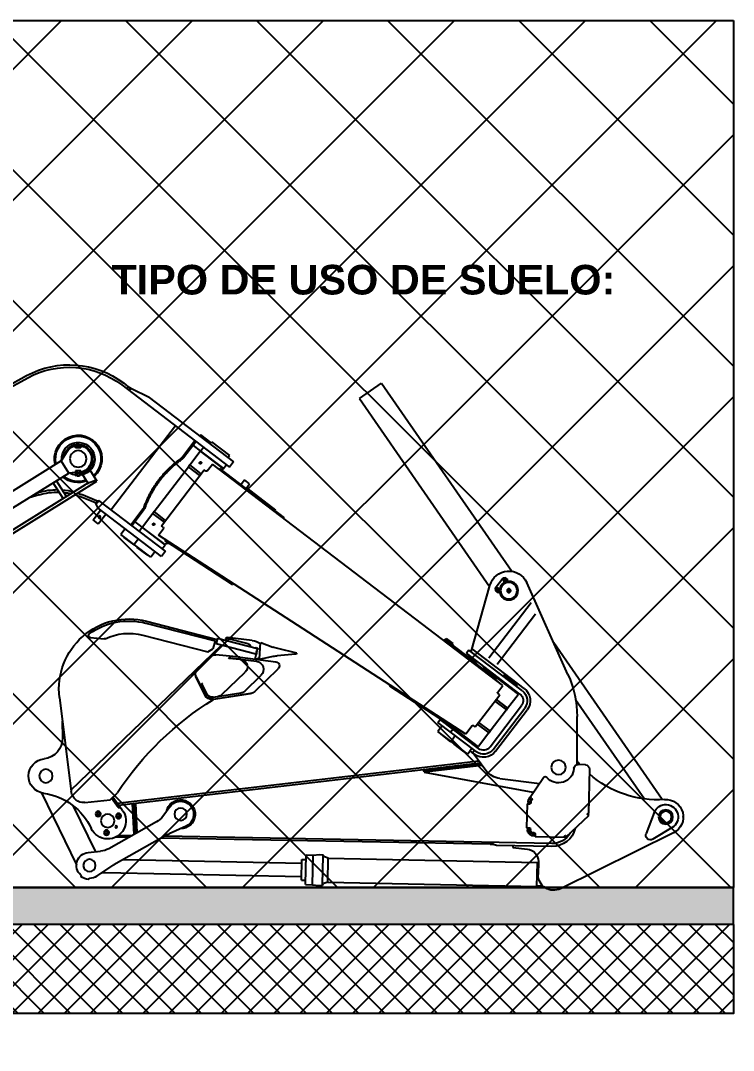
# Model space of a CAD drawing. Header units: metres. Extents: x 668617 to 675126, y 2286318 to 2293677.
# Drawn here: x 672216.5 to 672221.3, y 2287821.7 to 2287828.65 of the extents above; entities that cross this region are included whole.
import ezdxf

# ---------------------------------------------------------------- set-up
doc = ezdxf.new("R2010")
doc.units = ezdxf.units.M
doc.header["$MEASUREMENT"] = 0
doc.layers.add('DMTG_SECCIONES_VIALES', color=250, linetype='Continuous')
doc.styles.get("Standard").update_dxf_attribs({"font": 'arial.ttf'})

# ---------------------------------------------------------------- blocks, each defined once
blk = doc.blocks.new('veh contruccion')
at = {"color": 0}
for p, q in [((-3.757, 2.4698), (-4.3916, 1.5541)), ((-3.6496, 2.3954), (-3.757, 2.4698)), ((-2.493, 2.4618), (-3.018, 2.0617)), ((-2.5003, 2.4714), (-2.5241, 2.4532)), ((-1.101, 1.9866), (-2.035, 2.4965)), ((-1.7875, 2.3752), (-2.0292, 2.5071)), ((-2.6257, 2.4011), (-2.5408, 2.4425)), ((-2.5408, 2.4425), (-2.5241, 2.4532)), ((-2.5408, 2.4425), (-2.5263, 2.4364)), ((-2.5223, 2.4394), (-2.5241, 2.4532)), ((-3.6496, 2.3954), (-4.284, 1.4799)), ((-2.6257, 2.4011), (-3.0375, 2.0873)), ((-2.7542, 2.2627), (-2.4418, 1.8527)), ((-2.9265, 2.182), (-2.8773, 2.2195)), ((-2.9234, 2.178), (-2.8743, 2.2155)), ((-2.8773, 2.2195), (-2.8743, 2.2155)), ((-2.8736, 2.2121), (-2.8752, 2.2142)), ((-2.9289, 2.1852), (-3.0168, 2.1182)), ((-2.9216, 2.1756), (-2.9289, 2.1852)), ((-2.8755, 2.14), (-2.8901, 2.1591)), ((-2.8389, 2.1679), (-2.8755, 2.14)), ((-2.7933, 2.108), (-2.8535, 2.187)), ((-2.7885, 2.1117), (-2.8487, 2.1907)), ((-2.2931, 2.1554), (-2.2931, 2.1629)), ((-2.2707, 2.1644), (-2.2899, 2.1645)), ((-2.2867, 2.1554), (-2.2867, 2.1629)), ((-2.274, 2.1554), (-2.2739, 2.1629)), ((-2.2676, 2.1553), (-2.2676, 2.1628)), ((-3.0095, 2.1086), (-3.0168, 2.1182)), ((-2.8755, 2.14), (-2.9874, 2.0547)), ((-2.9863, 2.0549), (-2.876, 2.139)), ((-2.876, 2.139), (-2.8746, 2.1388)), ((-2.8236, 2.0719), (-2.8746, 2.1388)), ((-2.2931, 2.1554), (-2.2676, 2.1553)), ((-2.2248, 2.1359), (-2.1979, 2.0919)), ((-2.1979, 2.092), (-2.2171, 2.1322)), ((-4.3483, 0.9974), (-2.9337, 2.0754)), ((-3.0375, 2.0873), (-3.018, 2.0617)), ((-2.9874, 2.0547), (-3.002, 2.0739)), ((-2.9093, 2.0435), (-2.9337, 2.0754)), ((-2.8795, 2.0293), (-2.8236, 2.0719)), ((-2.8732, 2.021), (-2.8174, 2.0636)), ((-2.8236, 2.0719), (-2.8174, 2.0636)), ((-2.6506, 1.8447), (-2.8174, 2.0636)), ((-2.3363, 2.0514), (-2.3459, 2.0767)), ((-2.235, 2.0322), (-2.1979, 2.0919)), ((-2.1979, 2.0919), (-1.9255, 1.9223)), ((-3.285, 1.8153), (-2.97, 2.0553)), ((-2.9865, 2.0535), (-2.9863, 2.0549)), ((-2.9813, 2.0467), (-2.9865, 2.0535)), ((-2.9736, 2.045), (-2.9773, 2.0498)), ((-2.9664, 2.0505), (-2.97, 2.0553)), ((-2.9023, 2.0425), (-2.8943, 2.0486)), ((-2.6863, 1.7756), (-2.8943, 2.0486)), ((-2.3711, 1.9955), (-2.3363, 2.0514)), ((-2.3296, 1.9824), (-2.3005, 2.0291)), ((-2.3005, 2.0291), (-2.2936, 2.0297)), ((-2.2936, 2.0332), (-2.2913, 2.0319)), ((-2.2936, 2.0319), (-2.268, 2.0318)), ((-2.2936, 2.0319), (-2.2936, 2.0221)), ((-2.2936, 2.0221), (-2.2914, 2.0208)), ((-2.2935, 2.043), (-2.268, 2.0429)), ((-2.2935, 2.043), (-2.2935, 2.0332)), ((-2.2914, 2.0209), (-2.2703, 2.0208)), ((-2.2879, 2.0208), (-2.2868, 2.0197)), ((-2.2878, 2.0429), (-2.2878, 2.0488)), ((-2.2871, 2.0429), (-2.2872, 2.0332)), ((-2.2872, 2.0319), (-2.2872, 2.0221)), ((-2.2868, 2.0197), (-2.2868, 2.0208)), ((-2.2749, 2.0197), (-2.2868, 2.0197)), ((-2.2867, 2.0429), (-2.2867, 2.0486)), ((-2.2749, 2.0197), (-2.2749, 2.0208)), ((-2.2738, 2.0208), (-2.2749, 2.0197)), ((-2.2748, 2.0429), (-2.2748, 2.0486)), ((-2.2744, 2.0429), (-2.2744, 2.0331)), ((-2.2744, 2.0318), (-2.2744, 2.0221)), ((-2.2737, 2.0429), (-2.2737, 2.0487)), ((-2.2681, 2.022), (-2.2703, 2.0208)), ((-2.268, 2.0331), (-2.2702, 2.0318)), ((-2.268, 2.0318), (-2.2681, 2.022)), ((-2.268, 2.0429), (-2.268, 2.0331)), ((-2.268, 2.0351), (-2.235, 2.0322)), ((-1.9627, 1.8626), (-2.2351, 2.0322)), ((-3.0998, 1.9602), (-3.2415, 1.8522)), ((-3.115, 1.9802), (-3.0895, 1.9997)), ((-3.098, 1.9578), (-3.115, 1.9802)), ((-3.0724, 1.9773), (-3.0895, 1.9997)), ((-2.368, 1.9994), (-2.3718, 1.9932)), ((-1.3226, 1.34), (-2.3718, 1.9932)), ((-2.3358, 1.9865), (-2.368, 1.9994)), ((-1.3143, 1.3533), (-2.3167, 1.9773)), ((-2.2229, 1.9189), (-2.1755, 1.9951)), ((-2.2067, 1.9088), (-2.1593, 1.985)), ((-2.3783, 1.8948), (-2.2966, 1.9283)), ((-2.3644, 1.8875), (-2.292, 1.9172)), ((-2.0906, 1.9269), (-2.0424, 1.9124)), ((-2.0818, 1.9367), (-2.0872, 1.9384)), ((-3.2014, 1.8714), (-3.2051, 1.8762)), ((-2.7055, 1.6517), (-2.3817, 1.8985)), ((-2.6861, 1.6262), (-2.3782, 1.8608)), ((-2.5363, 1.7807), (-2.5965, 1.8597)), ((-2.3817, 1.8985), (-2.3683, 1.8809)), ((-2.3783, 1.8948), (-2.3775, 1.893)), ((-2.3782, 1.8608), (-2.3683, 1.8809)), ((-2.3644, 1.8875), (-2.3775, 1.893)), ((-2.3683, 1.8809), (-2.3616, 1.8886)), ((-3.2813, 1.8105), (-3.285, 1.8153)), ((-3.2397, 1.8498), (-3.2415, 1.8522)), ((-2.7064, 1.8021), (-2.6506, 1.8447)), ((-2.7001, 1.7938), (-2.6442, 1.8364)), ((-2.6506, 1.8447), (-2.6442, 1.8364)), ((-2.6442, 1.8364), (-2.5932, 1.7695)), ((-2.5411, 1.7771), (-2.6013, 1.8561)), ((-2.3784, 1.7848), (-2.415, 1.8327)), ((-2.3528, 1.8043), (-2.3894, 1.8522)), ((-2.7042, 1.6831), (-2.5923, 1.7684)), ((-2.7037, 1.6841), (-2.5934, 1.7681)), ((-2.6708, 1.7305), (-2.6952, 1.7625)), ((-2.6943, 1.7695), (-2.6863, 1.7756)), ((-2.5934, 1.7681), (-2.5932, 1.7695)), ((-2.5923, 1.7684), (-2.5557, 1.7962)), ((-2.5777, 1.7492), (-2.5923, 1.7684)), ((-2.5096, 1.7606), (-2.4889, 1.7335)), ((-2.3784, 1.7848), (-2.3528, 1.8043)), ((-4.1683, 0.7612), (-2.6708, 1.7305)), ((-2.7049, 1.7085), (-2.7016, 1.7034)), ((-2.634, 1.6229), (-2.4889, 1.7335)), ((-2.5735, 1.7119), (-2.5528, 1.6847)), ((-2.5523, 1.6826), (-2.5043, 1.7192)), ((-3.0341, 1.4882), (-2.7016, 1.7034)), ((-2.7268, 1.6871), (-2.7095, 1.69)), ((-2.7173, 1.6933), (-2.7126, 1.6941)), ((-2.7137, 1.6956), (-2.7051, 1.6843)), ((-2.7126, 1.7035), (-2.7093, 1.6984)), ((-2.7051, 1.6843), (-2.7037, 1.6841)), ((-2.6896, 1.6639), (-2.7042, 1.6831)), ((-2.6162, 1.6339), (-2.5682, 1.6705)), ((-2.7055, 1.6517), (-2.6861, 1.6262)), ((-2.6547, 1.65), (-2.634, 1.6229)), ((-4.3739, 1.513), (-4.3619, 1.5221)), ((-4.3668, 1.5036), (-4.3739, 1.513)), ((-4.3583, 1.5173), (-4.3622, 1.5143)), ((-4.3622, 1.5143), (-4.3616, 1.5097)), ((-4.3619, 1.5221), (-4.3478, 1.5202)), ((-4.3616, 1.5097), (-4.3574, 1.5079)), ((-4.3541, 1.5155), (-4.3583, 1.5173)), ((-4.3574, 1.5079), (-4.3534, 1.5109)), ((-4.3534, 1.5109), (-4.3541, 1.5155)), ((-4.3113, 1.4723), (-4.3478, 1.5202)), ((-2.953, 1.5479), (-2.9497, 1.5428)), ((-4.6654, 1.0513), (-4.4646, 1.4988)), ((-4.3804, 1.4635), (-4.3821, 1.459)), ((-4.3821, 1.459), (-4.3794, 1.4555)), ((-4.3804, 1.4635), (-4.3757, 1.4639)), ((-4.3794, 1.4555), (-4.3747, 1.4559)), ((-4.3757, 1.4639), (-4.373, 1.4604)), ((-4.373, 1.4604), (-4.3747, 1.4559)), ((-4.3252, 1.449), (-4.3323, 1.4584)), ((-4.3218, 1.4694), (-4.3257, 1.4663)), ((-4.3257, 1.4663), (-4.325, 1.4618)), ((-4.3132, 1.4582), (-4.3252, 1.449)), ((-4.325, 1.4618), (-4.3208, 1.46)), ((-4.3175, 1.4675), (-4.3218, 1.4694)), ((-4.3208, 1.46), (-4.3169, 1.463)), ((-4.3169, 1.463), (-4.3175, 1.4675)), ((-4.3113, 1.4723), (-4.3132, 1.4582)), ((-4.1942, 1.161), (-4.2856, 1.4856)), ((-3.0374, 1.4933), (-3.0341, 1.4882)), ((-4.2808, 1.1328), (-4.4862, 1.4023)), ((-4.3208, 1.1024), (-4.5076, 1.3475)), ((-2.6126, 1.3112), (-2.9571, 1.2225)), ((-2.6101, 1.3015), (-2.9468, 1.2147)), ((-4.5958, 1.2065), (-5.1247, 0.4432)), ((-4.3193, 1.0271), (-4.0803, 1.2092)), ((-4.2207, 1.106), (-4.0794, 1.2137)), ((-4.1063, 1.202), (-4.0743, 1.2264)), ((-4.1026, 1.1973), (-4.0707, 1.2216)), ((-4.0811, 1.2086), (-4.083, 1.211)), ((-4.0816, 1.212), (-4.0822, 1.2128)), ((-4.0767, 1.2044), (-4.0803, 1.2092)), ((-4.0739, 1.2065), (-4.0794, 1.2137)), ((-4.0707, 1.2216), (-4.0743, 1.2264)), ((-4.0672, 1.2116), (-4.0733, 1.2196)), ((-4.0727, 1.2188), (-4.0662, 1.2237)), ((-4.0643, 1.2138), (-4.0698, 1.221)), ((-4.0607, 1.2165), (-4.0662, 1.2237)), ((-3.1691, 1.2071), (-3.2277, 1.1848)), ((-3.1626, 1.1259), (-3.1689, 1.2071)), ((-2.9586, 1.2282), (-3.1532, 1.1781)), ((-3.128, 1.2169), (-3.0056, 1.2322)), ((-3.1079, 1.2001), (-3, 1.2279)), ((-3.0031, 1.2167), (-3, 1.2279)), ((-2.9586, 1.2282), (-2.9516, 1.2011)), ((-2.9468, 1.2147), (-2.9368, 1.1758)), ((-2.595, 1.2431), (-2.9123, 1.1614)), ((-2.3387, 1.231), (-2.4068, 1.2248)), ((-4.4525, 0.9831), (-4.1986, 1.1766)), ((-4.4434, 0.9711), (-4.1821, 1.1702)), ((-4.4318, 0.9559), (-4.1706, 1.155)), ((-4.1821, 1.1702), (-4.1706, 1.155)), ((-4.1026, 1.1973), (-4.1063, 1.202)), ((-4.0995, 1.1984), (-4.1001, 1.1992)), ((-3.345, 1.1551), (-3.2523, 1.1773)), ((-3.3448, 1.1526), (-3.345, 1.1551)), ((-3.1532, 1.1782), (-3.14, 1.1267)), ((-3.1485, 1.1599), (-3.1508, 1.169)), ((-3.1462, 1.1509), (-2.9516, 1.2011)), ((-2.2454, 0.4876), (-2.9777, 1.1943)), ((-2.9123, 1.1614), (-2.9368, 1.1758)), ((-4.2207, 1.106), (-4.2152, 1.0988)), ((-3.3448, 1.1526), (-3.3386, 1.1496)), ((-3.3386, 1.1496), (-3.2496, 1.1425)), ((-3.0696, 1.1362), (-3.2429, 1.113)), ((-3.0692, 1.1352), (-3.2429, 1.113)), ((-3.1628, 1.1259), (-3.2241, 1.1388)), ((-3.163, 1.1315), (-3.1485, 1.1256)), ((-3.0683, 1.1262), (-3.1481, 1.1155)), ((-3.0722, 1.1243), (-3.0789, 1.1224)), ((-3.0681, 1.1363), (-2.9503, 1.1476)), ((-3.068, 1.1353), (-2.9502, 1.1466)), ((-3.0162, 1.1312), (-3.0676, 1.1253)), ((-3.0671, 1.1263), (-3.0161, 1.1312)), ((-3.0156, 1.1332), (-3.0224, 1.1397)), ((-2.8606, 1.0743), (-2.9271, 1.1385)), ((-2.8599, 1.0751), (-2.9265, 1.1393)), ((-4.316, 1.0378), (-4.2528, 1.086)), ((-4.2559, 1.09), (-4.2528, 1.086)), ((-3.1406, 0.9689), (-3.2543, 1.0786)), ((-2.9802, 0.9538), (-3.0937, 1.0633)), ((-3.0884, 1.0581), (-3.0922, 1.0618)), ((-4.3122, 1.0395), (-4.4224, 0.9554)), ((-4.4199, 0.9587), (-4.316, 1.0378)), ((-4.4188, 0.9987), (-4.3548, 1.0474)), ((-4.4151, 0.9939), (-4.3512, 1.0426)), ((-4.3546, 1.0388), (-4.3552, 1.0396)), ((-4.3548, 1.0474), (-4.3512, 1.0426)), ((-4.3156, 1.0223), (-4.3193, 1.0271)), ((-4.319, 1.0418), (-4.316, 1.0378)), ((-4.3107, 1.0393), (-4.3122, 1.0395)), ((-4.3084, 1.0279), (-4.312, 1.0327)), ((-4.308, 1.0357), (-4.3107, 1.0393)), ((-3.7926, 1.0044), (-3.7988, 0.9956)), ((-3.0915, 0.9704), (-3.1706, 1.0468)), ((-2.8822, 1.0044), (-2.9067, 0.9561)), ((-2.8546, 1.0407), (-2.8974, 0.9523)), ((-2.8965, 0.9518), (-2.8537, 1.0403)), ((-2.8833, 1.0054), (-2.8869, 1.009)), ((-4.4229, 0.9627), (-4.4199, 0.9587)), ((-4.4224, 0.9554), (-4.4226, 0.954)), ((-4.3717, 0.8871), (-4.4226, 0.954)), ((-4.4188, 0.9987), (-4.4151, 0.9939)), ((-4.4105, 0.9961), (-4.4111, 0.9969)), ((-4.3239, 0.9654), (-4.3483, 0.9974)), ((-4.3329, 0.9523), (-4.3249, 0.9584)), ((-4.1302, 0.7787), (-3.7977, 0.9939)), ((-3.801, 0.999), (-3.7977, 0.9939)), ((-3.119, 0.9581), (-2.939, 0.9296)), ((-2.9386, 0.9306), (-3.1188, 0.9581)), ((-3.0726, 0.9609), (-2.9374, 0.9395)), ((-2.9055, 0.9562), (-2.8829, 1.0031)), ((-2.8775, 0.9998), (-2.8809, 1.0032)), ((-4.7025, 0.929), (-5.0377, 0.4452)), ((-4.3157, 0.9298), (-4.3717, 0.8871)), ((-4.3094, 0.9215), (-4.3653, 0.8789)), ((-4.2138, 0.796), (-4.3329, 0.9523)), ((-3.8854, 0.9444), (-3.8821, 0.9393)), ((-2.9372, 0.9405), (-2.9613, 0.9443)), ((-2.1895, 0.9395), (-2.2463, 0.4805)), ((-4.3131, 0.6774), (-4.4666, 0.8788)), ((-4.3011, 0.6866), (-4.4546, 0.888)), ((-4.2859, 0.6981), (-4.4394, 0.8995)), ((-4.3653, 0.8789), (-4.3717, 0.8871)), ((-4.3653, 0.8789), (-4.2862, 0.7751)), ((-4.7099, 0.6117), (-4.7095, 0.8466)), ((-4.2303, 0.8177), (-4.2862, 0.7751)), ((-4.224, 0.8094), (-4.2799, 0.7668)), ((-4.2296, 0.6905), (-4.0433, 0.8325)), ((-4.218, 0.6754), (-4.0317, 0.8173)), ((-4.0727, 0.8159), (-4.0973, 0.7934)), ((-4.0537, 0.8246), (-4.0555, 0.8271)), ((-4.0317, 0.8173), (-4.0433, 0.8325)), ((-2.2031, 0.8234), (-2.2045, 0.7422)), ((-2.2039, 0.8235), (-2.2031, 0.8234)), ((-4.2799, 0.7668), (-4.2862, 0.7751)), ((-4.2799, 0.7668), (-4.229, 0.6999)), ((-4.1173, 0.7837), (-4.2275, 0.6997)), ((-4.2237, 0.7013), (-4.1198, 0.7805)), ((-4.2138, 0.796), (-4.2058, 0.8021)), ((-4.1988, 0.8012), (-4.1683, 0.7612)), ((-4.1335, 0.7838), (-4.1302, 0.7787)), ((-4.1258, 0.7887), (-4.1225, 0.7837)), ((-4.1168, 0.7765), (-4.1198, 0.7805)), ((-4.1181, 0.7865), (-4.1171, 0.7851)), ((-4.098, 0.7929), (-4.1178, 0.7778)), ((-4.1171, 0.7851), (-4.1173, 0.7837)), ((-4.1007, 0.7965), (-4.1172, 0.7839)), ((-4.1166, 0.7527), (-4.0959, 0.7255)), ((-4.1138, 0.7808), (-4.1128, 0.7795)), ((-4.0932, 0.7705), (-4.1048, 0.7856)), ((-4.0957, 0.801), (-4.1004, 0.7968)), ((-4.0959, 0.7255), (-4.0321, 0.7741)), ((-4.0955, 0.7233), (-4.0475, 0.7598)), ((-4.0528, 0.8013), (-4.0321, 0.7741)), ((-4.1771, 0.6636), (-4.0959, 0.7255)), ((-4.1592, 0.6747), (-4.1113, 0.7112)), ((-4.2662, 0.5835), (-4.2016, 0.6689)), ((-4.2275, 0.6997), (-4.229, 0.6999)), ((-4.2207, 0.6973), (-4.2237, 0.7013)), ((-4.2107, 0.6809), (-4.2016, 0.6689)), ((-4.2089, 0.6634), (-4.1886, 0.6788)), ((-4.1978, 0.6908), (-4.1771, 0.6636)), ((-4.7505, 0.6115), (-4.7152, 0.6123)), ((-3.9645, 0.5767), (-4.2464, 0.6096)), ((-3.9637, 0.5836), (-4.2416, 0.616)), ((-2.4773, 0.4155), (-4.2381, 0.6207)), ((-2.4704, 0.4248), (-4.231, 0.63)), ((-4.7701, 0.591), (-4.7653, 0.3745)), ((-3.9646, 0.5757), (-4.4949, 0.4786)), ((-3.9646, 0.5757), (-3.9637, 0.5836)), ((-4.4811, 0.453), (-4.546, 0.5492)), ((-4.3335, 0.5444), (-4.526, 0.5196)), ((-4.4886, 0.448), (-4.4811, 0.453)), ((-4.476, 0.4455), (-4.4811, 0.453)), ((-2.4953, 0.3911), (-2.449, 0.4536)), ((-2.4357, 0.4408), (-2.4718, 0.4756)), ((-2.1014, 0.4751), (-2.272, 0.1247)), ((-4.4877, 0.4377), (-4.4899, 0.441)), ((-4.4835, 0.4405), (-4.4886, 0.448)), ((-4.4863, 0.4446), (-4.4788, 0.4497)), ((-4.4851, 0.4296), (-4.485, 0.4256)), ((-4.4801, 0.4297), (-4.4799, 0.4206)), ((-4.4709, 0.4249), (-4.48, 0.4247)), ((-4.4663, 0.4209), (-4.4799, 0.4206)), ((-4.471, 0.4299), (-4.4708, 0.4208)), ((-4.4663, 0.4209), (-4.4637, 0.3043)), ((-2.729, 0.4086), (-2.6923, 0.36)), ((-2.5682, 0.2807), (-2.5612, 0.4252)), ((-2.563, 0.2778), (-2.5559, 0.4245)), ((-2.5581, 0.275), (-2.5509, 0.424)), ((-2.553, 0.2722), (-2.5456, 0.4234)), ((-2.4757, 0.404), (-2.487, 0.4024)), ((-2.4727, 0.4081), (-2.4792, 0.4129)), ((-2.4757, 0.404), (-2.4432, 0.448)), ((-2.3124, 0.4279), (-2.4357, 0.4408)), ((-2.2545, 0.4132), (-2.3643, 0.1877)), ((-5.0855, 0.3792), (-5.0454, 0.2774)), ((-4.7683, 0.3667), (-4.7652, 0.37)), ((-4.6554, 0.2586), (-4.7683, 0.3667)), ((-4.7619, 0.3668), (-4.7652, 0.37)), ((-4.7651, 0.3636), (-4.7619, 0.3668)), ((-5.1726, 0.3054), (-5.0788, 0.2491)), ((-4.4637, 0.3043), (-4.4773, 0.304)), ((-4.4773, 0.304), (-4.4771, 0.2949)), ((-4.4683, 0.3042), (-4.4681, 0.2951)), ((-2.8059, 0.3129), (-2.7227, 0.2748)), ((-2.6613, 0.3329), (-2.4289, 0.2025)), ((-5.1795, 0.2806), (-4.6291, 0.0078)), ((-4.6587, 0.2618), (-4.6555, 0.265)), ((-4.6523, 0.2619), (-4.6555, 0.265)), ((-4.6554, 0.2586), (-4.6523, 0.2619)), ((-4.6554, 0.2586), (-4.6522, 0.2574)), ((-4.6523, 0.2619), (-4.6477, 0.262)), ((-4.6523, 0.2619), (-4.6522, 0.2574)), ((-4.6522, 0.2574), (-4.5055, 0.2606)), ((-4.6477, 0.262), (-4.6476, 0.2575)), ((-4.5875, 0.2281), (-2.7009, 0.263)), ((-4.5058, 0.2742), (-4.4967, 0.2744)), ((-4.5058, 0.2742), (-4.5055, 0.2606)), ((-4.5056, 0.2652), (-4.4965, 0.2654)), ((-4.5018, 0.2743), (-4.5016, 0.2653)), ((-4.5009, 0.2793), (-4.4969, 0.2794)), ((-4.4822, 0.2989), (-4.4821, 0.2948)), ((-4.4682, 0.3002), (-4.4772, 0.3)), ((-4.2863, 0.2246), (-2.6853, 0.2543)), ((-2.7154, 0.2711), (-2.4535, 0.1242)), ((-2.5419, 0.266), (-2.4765, 0.2672)), ((-2.5263, 0.2572), (-2.4617, 0.2584)), ((-2.4923, 0.2669), (-2.4921, 0.2578)), ((-4.5873, 0.214), (-4.3172, 0.219)), ((-4.3971, 0.2085), (-4.4676, 0.201)), ((-4.3973, 0.2175), (-4.3971, 0.2085)), ((-4.3172, 0.219), (-4.3023, 0.2233)), ((-4.2967, 0.2335), (-4.3023, 0.2233)), ((-4.2863, 0.2246), (-4.3023, 0.2233)), ((-4.2917, 0.2336), (-4.2863, 0.2246)), ((-3.4983, 0.1564), (-4.5165, 0.1357)), ((-3.4983, 0.1564), (-3.4799, 0.1635)), ((-3.4959, 0.0388), (-3.4983, 0.1564)), ((-3.4549, 0.1738), (-3.4735, 0.1735)), ((-3.4706, 0.0287), (-3.4734, 0.1686)), ((-3.4247, 0.1714), (-3.4549, 0.1738)), ((-3.3906, 0.1721), (-3.4247, 0.1714)), ((-3.4218, 0.0268), (-3.4247, 0.1714)), ((-3.3876, 0.0275), (-3.3906, 0.1721)), ((-2.329, 0.1842), (-2.3896, 0.1902)), ((-4.5215, 0.1399), (-4.5203, 0.0767)), ((-4.5164, 0.1322), (-4.5213, 0.1321)), ((-4.5141, 0.0182), (-4.5165, 0.1357)), ((-3.37, 0.1504), (-3.3901, 0.15)), ((-3.368, 0.05), (-3.37, 0.1504)), ((-2.5004, 0.1505), (-3.3697, 0.1329)), ((-2.3706, 0.0687), (-2.4465, 0.1198)), ((-2.271, 0.1268), (-2.2722, 0.1271)), ((-2.4089, 0.087), (-3.3683, 0.0676)), ((-2.409, 0.0903), (-2.4091, 0.0946)), ((-2.331, 0.053), (-2.3316, 0.0546)), ((-2.294, 0.0689), (-2.2934, 0.0672)), ((-4.5142, 0.0217), (-4.5433, 0.0211)), ((-3.4959, 0.0388), (-4.5141, 0.0182)), ((-3.4959, 0.0388), (-3.4773, 0.0325)), ((-3.4519, 0.0231), (-3.4705, 0.0228)), ((-3.4218, 0.0268), (-3.4519, 0.0231)), ((-3.3876, 0.0275), (-3.4218, 0.0268)), ((-3.368, 0.05), (-3.3881, 0.0496))]:
    blk.add_line(p, q, dxfattribs=at)
for centre, radius in [((-2.2805, 2.1018), 0.0402), ((-2.3839, 1.8185), 0.00502), ((-2.3839, 1.8185), 0.00421), ((-4.3578, 1.5126), 0.00804), ((-4.3775, 1.4597), 0.0452), ((-4.3775, 1.4597), 0.0402), ((-4.3775, 1.4597), 0.00904), ((-4.3775, 1.4597), 0.00804), ((-4.3775, 1.4597), 0.00695), ((-4.3775, 1.4597), 0.00653), ((-4.3213, 1.4647), 0.00804), ((-4.6195, 0.5988), 0.0352), ((-2.1232, 0.5566), 0.0327), ((-5.1416, 0.3571), 0.0352), ((-5.1416, 0.3571), 0.0281), ((-2.7795, 0.3705), 0.0301), ((-2.477, 0.362), 0.0126), ((-2.477, 0.362), 0.00703), ((-2.477, 0.362), 0.00603), ((-2.4242, 0.3385), 0.0327), ((-2.3775, 0.3724), 0.0126), ((-2.3775, 0.3724), 0.00703), ((-2.3775, 0.3724), 0.00603), ((-2.4649, 0.309), 0.00502), ((-2.4183, 0.281), 0.0126), ((-2.4183, 0.281), 0.00703), ((-2.4183, 0.281), 0.00603), ((-2.3352, 0.1212), 0.0301)]:
    blk.add_circle(centre, radius, dxfattribs=at)
for centre, radius, start, end in [((-2.2372, 2.1261), 0.4341, 61.3686, 127.3092), ((-2.2372, 2.1261), 0.422, 61.3686, 127.3092), ((-2.8756, 2.2139), 0.000502, 127.3093, 217.3092), ((-2.2805, 2.1018), 0.1156, 345.8856, 227.799), ((-2.2807, 2.1017), 0.1105, 346.8298, 227.3432), ((-2.2805, 2.1018), 0.0804, 355.8762, 260.6929), ((-2.2805, 2.1018), 0.0703, 25.5571, 258.5604), ((-2.2805, 2.1018), 0.0653, 31.5013, 258.527), ((-2.2899, 2.1604), 0.00409, 38.5363, 141.0505), ((-2.2804, 2.1504), 0.0141, 62.8164, 116.7704), ((-2.2708, 2.1603), 0.00409, 38.5363, 141.0505), ((8.609, 10.9628), 14.4367, 217.83214, 217.83604), ((8.45, 11.1793), 14.4465, 218.90087, 218.90477), ((8.6138, 10.9665), 14.4367, 217.83214, 217.83604), ((8.4548, 11.1851), 14.4478, 218.90771, 218.91161), ((8.9885, 11.9776), 15.3635, 219.96117, 219.96484), ((8.8125, 12.203), 15.376, 221.02971, 221.03338), ((9.388, 13.1088), 16.4076, 222.10025, 222.10369), ((9.1902, 13.3392), 16.4181, 223.16306, 223.1665), ((9.8256, 14.383), 17.5986, 224.23004, 224.23324), ((-2.876, 2.0829), 0.0043, 154.9288, 178.827), ((-2.8752, 2.0829), 0.00505, 178.7419, 199.0633), ((-2.8748, 2.0831), 0.00556, 198.9524, 217.3706), ((-2.8765, 2.0832), 0.00375, 127.4577, 154.82), ((-2.876, 2.0829), 0.00379, 154.9451, 178.848), ((-2.8753, 2.0828), 0.00445, 178.7658, 199.0794), ((-2.8749, 2.083), 0.0049, 198.963, 217.3692), ((-2.8764, 2.0831), 0.0033, 127.4521, 154.8297), ((-2.8747, 2.0831), 0.00556, 217.2476, 235.9251), ((-2.8765, 2.0832), 0.00375, 100.0672, 127.1679), ((-2.8749, 2.083), 0.0049, 217.2463, 235.9127), ((-2.8764, 2.0831), 0.0033, 100.071, 127.1692), ((-2.875, 2.0826), 0.00505, 235.8083, 256.1536), ((-2.8751, 2.0826), 0.00444, 235.7983, 256.1505), ((-2.8764, 2.0826), 0.00429, 76.065, 99.9503), ((-2.8763, 2.0826), 0.00378, 76.0744, 99.9526), ((-2.8753, 2.0819), 0.00378, 256.0646, 279.9509), ((-2.8752, 2.0819), 0.0043, 256.0784, 279.9564), ((-2.8766, 2.0819), 0.00505, 55.7999, 76.1492), ((-2.8765, 2.0819), 0.00444, 55.8064, 76.1524), ((-2.8752, 2.0815), 0.0033, 280.0697, 307.166), ((-2.8751, 2.0814), 0.00375, 280.0632, 307.1629), ((-2.8767, 2.0816), 0.0049, 37.2471, 55.9256), ((-2.8769, 2.0814), 0.00556, 37.2475, 55.9132), ((-2.8752, 2.0815), 0.0033, 307.4591, 334.8227), ((-2.8767, 2.0815), 0.0049, 18.954, 37.3685), ((-2.8751, 2.0813), 0.00375, 307.4604, 334.831), ((-2.8769, 2.0814), 0.00557, 18.9539, 37.3645), ((-2.8756, 2.0817), 0.00379, 334.9339, 358.8352), ((-2.8763, 2.0817), 0.00445, 358.7514, 19.0721), ((-2.8756, 2.0816), 0.0043, 334.9364, 358.8384), ((-2.8764, 2.0816), 0.00506, 358.7593, 19.0762), ((8.9837, 11.9763), 15.365, 219.96791, 219.97157), ((8.8054, 12.197), 15.3727, 221.02885, 221.03252), ((9.3857, 13.1076), 16.4111, 222.10088, 222.10432), ((9.1854, 13.3355), 16.4181, 223.16306, 223.1665), ((9.8208, 14.3793), 17.5986, 224.23004, 224.23324), ((9.4177, 14.4351), 17.3518, 225.29376, 225.29697), ((9.9805, 15.4846), 18.4967, 226.34461, 226.34758), ((10.8506, 16.9257), 20.1433, 227.38667, 227.38942), ((10.644, 17.2548), 20.2491, 228.44994, 228.45269), ((10.4312, 17.5807), 20.3554, 229.5095, 229.51225), ((11.3835, 19.3368), 22.3131, 230.5806, 230.58312), ((-2.7515, 2.1397), 0.0524, 231.1113, 232.1898), ((10.3614, 15.3874), 18.6865, 225.29388, 225.29686), ((-2.7516, 2.1397), 0.0523, 232.1937, 233.2789), ((9.9853, 15.4882), 18.4967, 226.34461, 226.34758), ((-2.7516, 2.1396), 0.0522, 233.2781, 234.3699), ((10.8554, 16.9325), 20.1456, 227.39272, 227.39547), ((-3.0611, 1.7062), 0.4803, 52.3001, 54.462), ((10.6488, 17.2584), 20.2491, 228.44994, 228.45269), ((10.436, 17.5812), 20.353, 229.50376, 229.50651), ((11.3882, 19.3405), 22.3131, 230.5806, 230.58312), ((-2.7467, 2.1434), 0.0524, 231.1113, 232.1898), ((-2.7468, 2.1433), 0.0523, 232.1937, 233.2789), ((-2.7468, 2.1432), 0.0522, 233.2781, 234.3699), ((-3.0563, 1.7099), 0.4803, 52.2999, 54.4617), ((-3.0621, 1.705), 0.4818, 50.1445, 52.2999), ((-3.0573, 1.7087), 0.4818, 50.1445, 52.2999), ((-3.0629, 1.704), 0.4831, 47.9956, 50.1446), ((-3.0581, 1.7077), 0.4831, 47.996, 50.145), ((-3.0636, 1.7032), 0.4842, 45.8522, 47.9957), ((-3.0588, 1.7069), 0.4842, 45.8522, 47.9957), ((-2.9053, 2.0465), 0.00502, 217.3092, 307.3092), ((-3.0643, 1.7025), 0.4851, 43.714, 45.8522), ((-3.0595, 1.7062), 0.4851, 43.714, 45.8522), ((-3.0647, 1.7021), 0.4858, 41.5787, 43.7144), ((-3.0599, 1.7057), 0.4858, 41.5784, 43.7141), ((-3.0651, 1.7018), 0.4862, 39.443, 41.5782), ((-3.0603, 1.7054), 0.4862, 39.4433, 41.5785), ((-3.0652, 1.7017), 0.4864, 37.3092, 39.4433), ((-3.0604, 1.7053), 0.4864, 37.3092, 39.4433), ((-2.2802, 2.1016), 0.0754, 221.8196, 254.34), ((-2.2805, 2.1018), 0.1156, 248.8428, 310.4478), ((-2.2807, 2.1017), 0.1105, 249.3546, 309.7246), ((-2.2903, 2.0362), 0.00436, 282.7866, 316.8007), ((-2.2904, 2.0251), 0.00436, 282.7866, 316.8007), ((-2.2807, 2.0484), 0.0166, 247.162, 292.425), ((-2.2808, 2.0374), 0.0166, 247.162, 292.425), ((-2.2712, 2.0361), 0.00436, 222.7863, 256.8011), ((-2.2712, 2.025), 0.00436, 222.7863, 256.8011), ((-2.2805, 2.1018), 0.0804, 278.9606, 300.6021), ((-3.0652, 1.7017), 0.4864, 35.1762, 37.3092), ((-3.0604, 1.7053), 0.4864, 35.1763, 37.3093), ((-3.065, 1.7018), 0.4862, 33.0409, 35.1766), ((-3.0603, 1.7054), 0.4862, 33.0409, 35.1766), ((-3.0647, 1.702), 0.4858, 30.9032, 33.041), ((-3.0599, 1.7057), 0.4858, 30.9028, 33.0406), ((-2.3031, 2.0297), 0.0542, 232.9532, 240.4663), ((-2.3039, 2.0283), 0.0526, 240.4952, 248.2508), ((-2.3032, 2.0302), 0.0546, 248.2426, 255.7026), ((-3.0641, 1.7024), 0.4851, 28.7625, 30.9032), ((-3.0593, 1.706), 0.4851, 28.7625, 30.9032), ((-3.0633, 1.7028), 0.4842, 26.6178, 28.7624), ((-3.0585, 1.7065), 0.4842, 26.618, 28.7626), ((-3.0624, 1.7033), 0.4831, 24.4685, 26.6179), ((-3.0576, 1.7069), 0.4831, 24.4687, 26.6181), ((-3.0564, 1.7075), 0.4819, 22.313, 24.4682), ((-2.1776, 1.6383), 0.3135, 108.7753, 112.3092), ((-2.1776, 1.6383), 0.3015, 106.8702, 112.3092), ((-2.1776, 1.6383), 0.3135, 94.6576, 104.9643), ((-2.1776, 1.6383), 0.3015, 96.3761, 102.7757), ((-2.1776, 1.6383), 0.3015, 73.2309, 91.888), ((-2.1776, 1.6383), 0.3135, 73.2309, 90.426), ((-3.0612, 1.7038), 0.4819, 22.313, 24.4682), ((-3.0598, 1.7044), 0.4803, 20.1514, 22.3135), ((-3.055, 1.708), 0.4803, 20.1514, 22.3135), ((-2.5598, 1.8879), 0.0522, 200.1547, 201.2362), ((-2.5597, 1.8879), 0.0523, 201.2323, 202.312), ((-2.5597, 1.8879), 0.0524, 202.3099, 203.388), ((-2.5596, 1.888), 0.0525, 203.394, 204.4705), ((-2.5595, 1.888), 0.0525, 204.4603, 205.5354), ((-2.5595, 1.888), 0.0526, 205.5464, 206.6201), ((-2.5594, 1.888), 0.0527, 206.615, 207.7036), ((-2.5594, 1.8881), 0.0527, 207.7028, 208.804), ((-2.5593, 1.8881), 0.0528, 208.8073, 209.9044), ((-2.5593, 1.8881), 0.0528, 209.8969, 210.9899), ((-2.5593, 1.8881), 0.0529, 210.9989, 212.0877), ((-2.555, 1.8915), 0.0522, 200.1496, 201.2311), ((-2.5592, 1.8881), 0.0529, 212.0831, 213.1676), ((-2.5549, 1.8915), 0.0523, 201.229, 202.3087), ((-2.5592, 1.8881), 0.0529, 213.1667, 214.2471), ((-2.5549, 1.8916), 0.0524, 202.318, 203.3961), ((-2.5548, 1.8916), 0.0525, 203.3896, 204.466), ((-2.5592, 1.8882), 0.0529, 214.2533, 215.3293), ((-2.5547, 1.8916), 0.0525, 204.4682, 205.5433), ((-2.5592, 1.8882), 0.0529, 215.3223, 216.3939), ((-2.5547, 1.8917), 0.0526, 205.5346, 206.6084), ((7.6638, 9.5712), 12.8411, 216.92435, 216.92871), ((-2.5546, 1.8917), 0.0527, 206.619, 207.7076), ((-2.5546, 1.8917), 0.0527, 207.7028, 208.804), ((-2.5545, 1.8917), 0.0528, 208.8073, 209.9044), ((-2.5545, 1.8918), 0.0528, 209.9043, 210.9973), ((-2.5545, 1.8918), 0.0528, 210.9915, 212.0804), ((-2.5544, 1.8918), 0.0529, 212.0831, 213.1676), ((-2.5544, 1.8918), 0.0529, 213.1739, 214.2543), ((-2.5544, 1.8918), 0.0529, 214.2462, 215.3222), ((-2.5544, 1.8918), 0.0529, 215.3242, 216.3959), ((7.6666, 9.5728), 12.8383, 216.9226, 216.92695), ((-2.6912, 1.7655), 0.00502, 127.3092, 217.3092), ((-2.6482, 1.784), 0.00429, 154.6615, 178.5458), ((-2.6475, 1.784), 0.00505, 178.4685, 198.8206), ((-2.647, 1.7842), 0.00556, 198.703, 217.3721), ((-2.6487, 1.7843), 0.00375, 127.4493, 154.5447), ((-2.6482, 1.784), 0.00378, 154.6576, 178.541), ((-2.6475, 1.7839), 0.00444, 178.4574, 198.8125), ((-2.6471, 1.7841), 0.0049, 198.7018, 217.3741), ((-2.6486, 1.7842), 0.0033, 127.4506, 154.541), ((-2.647, 1.7841), 0.00557, 217.2471, 235.6543), ((-2.6487, 1.7842), 0.00375, 99.7891, 127.1627), ((-2.6471, 1.7841), 0.0049, 217.2516, 235.6616), ((-2.6486, 1.7841), 0.0033, 99.782, 127.1605), ((-2.6472, 1.7837), 0.00506, 235.5445, 255.853), ((-2.6473, 1.7837), 0.00445, 235.5422, 255.8539), ((-2.6486, 1.7837), 0.0043, 75.7746, 99.6794), ((-2.6485, 1.7837), 0.00379, 75.7794, 99.675), ((-2.6474, 1.783), 0.00431, 255.7653, 279.6601), ((-2.6475, 1.783), 0.00379, 255.7736, 279.6698), ((-2.6488, 1.783), 0.00506, 55.5387, 75.8539), ((-2.6487, 1.783), 0.00445, 55.5413, 75.8548), ((-2.6474, 1.7826), 0.0033, 279.7802, 307.1623), ((-2.6473, 1.7824), 0.00375, 279.7697, 307.1588), ((-2.649, 1.7826), 0.0049, 37.2544, 55.6664), ((-2.6491, 1.7825), 0.00557, 37.2543, 55.6608), ((-2.6474, 1.7826), 0.0033, 307.446, 334.5369), ((-2.6489, 1.7826), 0.0049, 18.6978, 37.373), ((-2.6473, 1.7824), 0.00375, 307.4511, 334.5567), ((-2.6491, 1.7825), 0.00557, 18.7055, 37.3691), ((-2.6478, 1.7828), 0.00378, 334.6586, 358.54), ((-2.6485, 1.7828), 0.00444, 358.4582, 18.8117), ((-2.6478, 1.7827), 0.00429, 334.6714, 358.5571), ((-2.6486, 1.7827), 0.00505, 358.4769, 18.8231), ((-2.5061, 1.7216), 0.00301, 307.3093, 17.8368), ((-2.57, 1.6729), 0.00301, 307.3093, 17.8368), ((-2.5541, 1.685), 0.00301, 236.7817, 307.3093), ((-2.618, 1.6363), 0.00301, 236.7817, 307.3093), ((-4.3775, 1.4597), 0.0955, 15.7332, 155.8336), ((-2.5276, 0.9813), 0.3406, 352.9471, 104.4472), ((-2.5276, 0.9813), 0.3306, 54.089, 104.4472), ((-3.1155, 1.1172), 0.1005, 97.1309, 121.8796), ((-3.005, 1.2272), 0.00502, 14.4471, 97.1309), ((-2.5276, 0.9813), 0.2703, 64.6872, 104.4472), ((-2.4077, 1.2348), 0.01, 244.6873, 275.1859), ((-2.3396, 1.241), 0.01, 275.1859, 54.089), ((-3.299, 1.3727), 0.201, 283.4472, 290.7918), ((-3.1512, 1.1765), 0.00402, 80.8908, 232.1057), ((-3.1586, 1.167), 0.00804, 14.4472, 52.1057), ((-3.1474, 1.2003), 0.0201, 260.8908, 284.4472), ((-3.1452, 1.1531), 0.00402, 156.7888, 262.4228), ((-3.1563, 1.1579), 0.00804, 336.7888, 14.4472), ((-3.1041, 1.1855), 0.0151, 104.4472, 174.976), ((-3.2403, 1.0931), 0.0201, 97.2858, 226.0172), ((-3.2655, 0.9422), 0.201, 78.1026, 85.4472), ((-3.1427, 1.0757), 0.0402, 97.6147, 226.0172), ((-3.0693, 1.0886), 0.0352, 105.8631, 226.0172), ((-3.0643, 1.0963), 0.0291, 95.4584, 105.8631), ((-3.0643, 1.0963), 0.0402, 95.4584, 97.6147), ((-3.0643, 1.0963), 0.0392, 95.4584, 97.2858), ((-3.0643, 1.0963), 0.0301, 95.4584, 97.6147), ((-3.0156, 1.1262), 0.00502, 46.017, 95.4583), ((-2.9474, 1.1176), 0.0301, 46.0173, 96.7444), ((-2.9474, 1.1176), 0.0291, 46.0172, 95.4583), ((-2.8809, 1.0534), 0.0291, 334.1969, 46.0173), ((-2.8809, 1.0534), 0.0301, 334.1969, 46.0173), ((-4.207, 0.8456), 0.5024, 155.8336, 179.8848), ((-2.8847, 1.004), 0.00201, 334.1969, 46.0172), ((-4.4074, 0.9239), 0.0744, 127.3092, 217.3092), ((-4.4074, 0.9239), 0.0593, 127.3092, 217.3092), ((-4.4074, 0.9239), 0.0402, 127.3092, 217.3092), ((-4.3279, 0.9624), 0.00502, 307.3092, 37.3092), ((-3.1127, 0.9978), 0.0402, 226.0174, 261.0029), ((-3.0671, 0.9957), 0.0352, 226.0174, 261.0029), ((-2.9558, 0.9791), 0.0352, 226.0173, 261.0029), ((-2.9327, 0.9693), 0.0301, 261.0029, 334.1969), ((-2.9327, 0.9693), 0.0291, 261.0029, 333.1275), ((-2.9327, 0.9693), 0.0402, 261.0029, 334.1969), ((-2.9327, 0.9693), 0.0392, 261.3188, 334.1969), ((-3.7312, -0.3525), 1.5073, 33.3283, 58.2752), ((-4.2028, 0.7981), 0.00502, 37.3092, 127.3092), ((-4.1034, 0.8001), 0.00452, 307.3092, 312.4192), ((-4.1034, 0.8001), 0.00904, 307.3092, 312.4192), ((-4.0493, 0.7622), 0.00301, 307.3092, 17.8368), ((-4.1131, 0.7136), 0.00301, 307.3092, 17.8368), ((-4.0973, 0.7257), 0.00301, 236.7817, 307.3092), ((-2.104, 0.7405), 0.1005, 179.0426, 264.054), ((-4.254, 0.7225), 0.0744, 217.3092, 307.3092), ((-4.254, 0.7225), 0.0593, 217.3092, 307.3092), ((-4.254, 0.7225), 0.0402, 217.3092, 307.3092), ((-4.1611, 0.6771), 0.00301, 236.7817, 307.3092), ((-4.75, 0.5914), 0.0201, 91.2699, 181.2699), ((-5.1016, 0.9436), 0.5024, 318.7217, 321.2308), ((-4.7148, 0.5922), 0.0201, 3.933, 91.2699), ((-2.1232, 0.5566), 0.0844, 277.8338, 84.054), ((-5.1016, 0.9436), 0.5024, 266.1032, 311.3687), ((-4.6195, 0.5988), 0.0754, 183.933, 319.7817), ((-4.5543, 0.5436), 0.01, 34.0051, 139.7817), ((-4.3463, 0.6441), 0.1005, 277.3351, 322.922), ((-4.513, 0.5774), 0.1005, 278.5938, 280.3767), ((-2.0706, 0.1744), 0.3015, 97.8335, 155.1069), ((-2.3061, 0.4879), 0.0603, 264.0612, 352.9471), ((-5.1416, 0.3571), 0.0854, 86.1032, 243.6372), ((-5.1416, 0.3571), 0.0603, 21.4846, 239.0208), ((-4.4858, 0.4438), 0.00502, 124.0052, 214.0051), ((-4.5002, 0.4292), 0.0151, 1.2699, 34.0051), ((-4.48, 0.4257), 0.00502, 181.2699, 271.2699), ((-4.5002, 0.4292), 0.0201, 1.27, 34.0052), ((-4.5002, 0.4292), 0.0291, 1.27, 34.0052), ((-2.7795, 0.3705), 0.0705, 10.8976, 271.5608), ((-2.7795, 0.3705), 0.0653, 22.809, 259.6499), ((-2.7795, 0.3705), 0.0633, 37.0623, 245.3957), ((-4.7652, 0.37), 0.00452, 316.2699, 91.2699), ((-2.6121, 0.4206), 0.1005, 217.0622, 240.7022), ((-2.4242, 0.3385), 0.0884, 143.481, 335.1069), ((-4.5894, 0.3285), 0.1146, 193.3219, 271.0606), ((-4.4772, 0.299), 0.00502, 91.2699, 181.2699), ((-5.0669, 0.2689), 0.0231, 239.0209, 21.4846), ((-4.5894, 0.3285), 0.1005, 209.3371, 271.0606), ((-4.6523, 0.2619), 0.00452, 1.2699, 136.2699), ((-4.5008, 0.2743), 0.00502, 91.2699, 181.2699), ((-4.4972, 0.2945), 0.0151, 271.2699, 1.2699), ((-4.4972, 0.2945), 0.0201, 271.2699, 1.27), ((-4.4972, 0.2945), 0.0291, 271.2699, 1.27), ((-2.7645, 0.1835), 0.1005, 60.7022, 65.3957), ((-4.4612, 0.141), 0.0603, 96.0899, 181.0606), ((-2.3797, 0.2902), 0.1005, 240.7022, 264.3511), ((-3.4835, 0.1729), 0.01, 291.1628, 1.1625), ((-2.3352, 0.1212), 0.0633, 312.2737, 84.3512), ((-2.5027, 0.0365), 0.1005, 56.0085, 60.7022), ((-4.5957, 0.0753), 0.0754, 243.6373, 1.0606), ((-2.4088, 0.0368), 0.0502, 73.9898, 91.1626), ((-2.3352, 0.1212), 0.0633, 235.9266, 269.132), ((-2.3363, 0.0529), 0.00502, 20.7002, 89.1321), ((-2.3352, 0.1212), 0.0683, 273.5979, 307.8077), ((-2.2893, 0.0706), 0.00502, 132.274, 200.7002), ((-3.4805, 0.023), 0.01, 1.1626, 71.1623)]:
    blk.add_arc(centre, radius, start, end, dxfattribs=at)
blk.add_point((-5.227, 0.3571), dxfattribs=at)

msp = doc.modelspace()

# ---------------------------------------------------------------- hatches: boundary and pattern name
at = {"layer": 'DMTG_SECCIONES_VIALES', "true_color": 0x939598}
h = msp.add_hatch(dxfattribs=at)
h.set_pattern_fill('ANSI37', color=252, scale=5)
h.set_pattern_definition([(45, (671855.92045, 2287752.4066), (-0.4419417, 0.4419417), []), (135, (671855.92045, 2287752.4066), (-0.4419417, -0.4419417), [])])
h.paths.add_polyline_path([(672191.25355, 2287822.79673), (672196.25355, 2287822.79673), (672196.25355, 2287828.64673), (672191.25355, 2287828.64673)])
h.paths.add_polyline_path([(672216.30355, 2287822.79673), (672221.30355, 2287822.79673), (672221.30355, 2287828.64673), (672216.30355, 2287828.64673)])
at = {"layer": 'DMTG_SECCIONES_VIALES', "true_color": 0x000000}
h = msp.add_hatch(dxfattribs=at)
h.set_pattern_fill('AR-SAND', color=18, scale=0.05)
h.set_pattern_definition([(37.5, (671855.920446, 2287752.40659), (-0.003149668, 0.096341188), [0, -0.076, 0, -0.085, 0, -0.08125]), (7.5, (671855.92045, 2287752.40659), (0.088488835, 0.141107303), [0, -0.041, 0, -0.0685, 0, -0.02625]), (327.5, (671855.858946, 2287752.40659), (0.155707093, 0.000282953), [0, -0.025, 0, -0.09, 0, -0.1175]), (317.5, (671855.85895, 2287752.40659), (0.15030633, 0.04388378), [0, -0.0125, 0, -0.059, 0, -0.0675])])
h.paths.add_polyline_path([(672196.25355, 2287822.79673), (672191.25355, 2287822.79673), (672191.25355, 2287822.54673), (672196.25355, 2287822.54673)])
h.paths.add_polyline_path([(672221.30355, 2287822.79673), (672216.30355, 2287822.79673), (672216.30355, 2287822.54673), (672221.30355, 2287822.54673)])
at = {"layer": 'DMTG_SECCIONES_VIALES', "true_color": 0x939598}
h = msp.add_hatch(dxfattribs=at)
h.set_pattern_fill('ANSI37', color=252)
h.set_pattern_definition([(45, (671855.92045, 2287752.40659), (-0.088388348, 0.088388348), []), (135, (671855.92045, 2287752.40659), (-0.088388348, -0.088388348), [])])
h.paths.add_polyline_path([(672201.05355, 2287822.54673), (672196.25355, 2287822.54673), (672191.25355, 2287822.54673), (672191.25355, 2287821.94673), (672196.25355, 2287821.94673), (672200.45355, 2287821.94673), (672200.45355, 2287821.69673), (672211.79355, 2287821.69673), (672211.79355, 2287821.94673), (672216.30355, 2287821.94673), (672221.30355, 2287821.94673), (672221.30355, 2287822.54673), (672216.30355, 2287822.54673), (672211.19355, 2287822.54673), (672211.19355, 2287822.29673), (672201.05355, 2287822.29673)])

# ---------------------------------------------------------------- linework, layer by layer
at = {"layer": 'DMTG_SECCIONES_VIALES'}
for p, q in [((672216.30355, 2287828.64673), (672221.30355, 2287828.64673)), ((672221.30355, 2287828.64673), (672221.30355, 2287822.79673))]:
    msp.add_line(p, q, dxfattribs=at)
for points in [[(672221.30355, 2287822.79673), (672216.30355, 2287822.79673), (672210.94355, 2287822.79673), (672210.94355, 2287822.54673), (672201.30355, 2287822.54673), (672201.30355, 2287822.79673), (672196.25355, 2287822.79673), (672191.25355, 2287822.79673)], [(672210.94355, 2287822.79673), (672221.30355, 2287822.79673)], [(672221.30355, 2287822.54673), (672221.30355, 2287822.79673)], [(672221.30355, 2287822.54673), (672216.30355, 2287822.54673), (672211.19355, 2287822.54673), (672211.19355, 2287822.29673), (672201.05355, 2287822.29673), (672201.05355, 2287822.54673), (672196.25355, 2287822.54673), (672191.25355, 2287822.54673)], [(672221.30355, 2287822.54673), (672221.30355, 2287821.94673), (672216.30355, 2287821.94673), (672211.79355, 2287821.94673), (672211.79355, 2287821.69673), (672200.45355, 2287821.69673), (672200.45355, 2287821.94673), (672196.25355, 2287821.94673), (672191.25355, 2287821.94673), (672191.25355, 2287822.54673)]]:
    msp.add_lwpolyline(points, dxfattribs=at)

# ---------------------------------------------------------------- block references
at = {"layer": 'DMTG_SECCIONES_VIALES', "xscale": -1.385324631642285, "yscale": 1.385324631642285, "zscale": 1.385324631642285}
msp.add_blockref('veh contruccion', (672213.72452, 2287822.77729), dxfattribs=at)

# ---------------------------------------------------------------- texts
at = {"layer": 'DMTG_SECCIONES_VIALES', "insert": (672220.61998, 2287826.99822), "char_height": 0.2, "attachment_point": 3}
msp.add_mtext_dynamic_manual_height_columns('\\pxqc;{\\fArial|b1|i0|c0|p34;TIPO DE USO DE SUELO: }', width=3.6251352, gutter_width=1, heights=[1.62792], dxfattribs=at)

doc.saveas('drawing.dxf')
